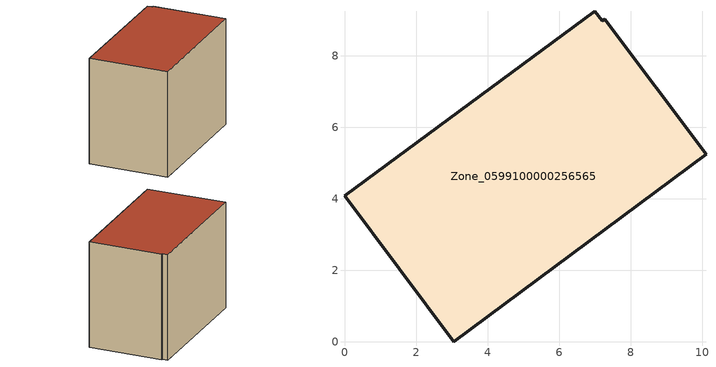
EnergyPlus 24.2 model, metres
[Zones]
Zone_0599100000256565
 floor ground (C_G): 7,9.25 7.2,8.98 7.28,9.03 10.11,5.25 3.06,0 0,4.08 z0
 wall outside (C_F): 3.06,0 10.11,5.25 7.28,9.03 7.2,8.98 7,9.25 0,4.08 3.06,0 z0:6.87
 roof outside (C_R): 7.2,8.98 7,9.25 0,4.08 3.06,0 10.11,5.25 7.28,9.03 z6.87
[BUILDING]
Pand.0599100000256565: North Axis=0; Terrain=City; Loads Convergence Tolerance Value=0.04; Temperature Convergence Tolerance Value=0.4; Solar Distribution=FullExterior; Maximum Number of Warmup Days=25; Minimum Number of Warmup Days=1
[Site:Location]
Rotterdam.The.Hague.AP_ZH_NLD Design_Conditions: Latitude=51.96; Longitude=4.45; Time Zone=1; Elevation=-4.5
[SITE:GROUNDTEMPERATURE:BUILDINGSURFACE]
18, 18, 18, 18, 18, 18, 18, 18, 18, 18, 18, 18
[MATERIAL] Thermal Absorptance=0.9; Solar Absorptance=0.7; Visible Absorptance=0.7
Name | Roughness | Thickness | Conductivity | Density | Specific Heat
G.TI.1946 | MediumSmooth | 0.15 | 1 | 540 | 1210
F.TI.1946 | Rough | 0.3 | 0.857143 | 1920 | 840
R.TI.1946 | MediumRough | 0.2 | 0.1 | 1500 | 1000
[CONSTRUCTION]
C_G: G.TI.1946
C_F: F.TI.1946
C_R: R.TI.1946
[ZONE]
Zone_0599100000256565: Type=1; Multiplier=1; Ceiling Height=Autocalculate; Volume=Autocalculate; Floor Area=autocalculate; Part of Total Floor Area=Yes
[ZONEINFILTRATION:DESIGNFLOWRATE]
Infil_Zone_0599100000256565: Zone or ZoneList or Space or SpaceList=Zone_0599100000256565; Schedule=AlwaysOn; Design Flow Rate Calculation Method=Flow/Area; Flow Rate per Floor Area=0.003; Constant Term Coefficient=1; Temperature Term Coefficient=0; Velocity Term Coefficient=0; Velocity Squared Term Coefficient=0
[HVACTEMPLATE:ZONE:IDEALLOADSAIRSYSTEM]
Zone_0599100000256565: Maximum Heating Supply Air Temperature=50; Minimum Cooling Supply Air Temperature=13; Maximum Heating Supply Air Humidity Ratio=0.0156; Minimum Cooling Supply Air Humidity Ratio=0.0077; Heating Limit=NoLimit; Cooling Limit=NoLimit; Dehumidification Control Type=ConstantSensibleHeatRatio; Cooling Sensible Heat Ratio=0.7; Dehumidification Setpoint=60; Humidification Control Type=None; Humidification Setpoint=30; Outdoor Air Method=None; Outdoor Air Flow Rate per Person=0.00944; Outdoor Air Flow Rate per Zone Floor Area=0; Outdoor Air Flow Rate per Zone=0; Demand Controlled Ventilation Type=None; Outdoor Air Economizer Type=NoEconomizer; Heat Recovery Type=None; Sensible Heat Recovery Effectiveness=0.7; Latent Heat Recovery Effectiveness=0.65
[ZONECONTROL:THERMOSTAT]
ThermostatControl_Zone_0599100000256565: Zone or ZoneList=Zone_0599100000256565; Control Type Schedule=DualSetpointControlType; Control 1=Thermostat_Zone_0599100000256565; Temperature Difference Between Cutout And Setpoint=0
[THERMOSTATSETPOINT:DUALSETPOINT]
Thermostat_Zone_0599100000256565: Heating Setpoint Temperature Schedule=HeatingSetpoint_Zone_0599100000256565; Cooling Setpoint Temperature Schedule=CoolingSetpoint_Zone_0599100000256565
[SCHEDULE:COMPACT]
HeatingSetpoint_Zone_0599100000256565: Through: 12/31, For: AllDays, Until: 24:00, 21
CoolingSetpoint_Zone_0599100000256565: Through: 12/31, For: AllDays, Until: 24:00, 24
DualSetpointControlType: Through: 12/31, For: AllDays, Until: 24:00, 4
AlwaysOn: Through: 12/31, For: AllDays, Until: 24:00, 1
